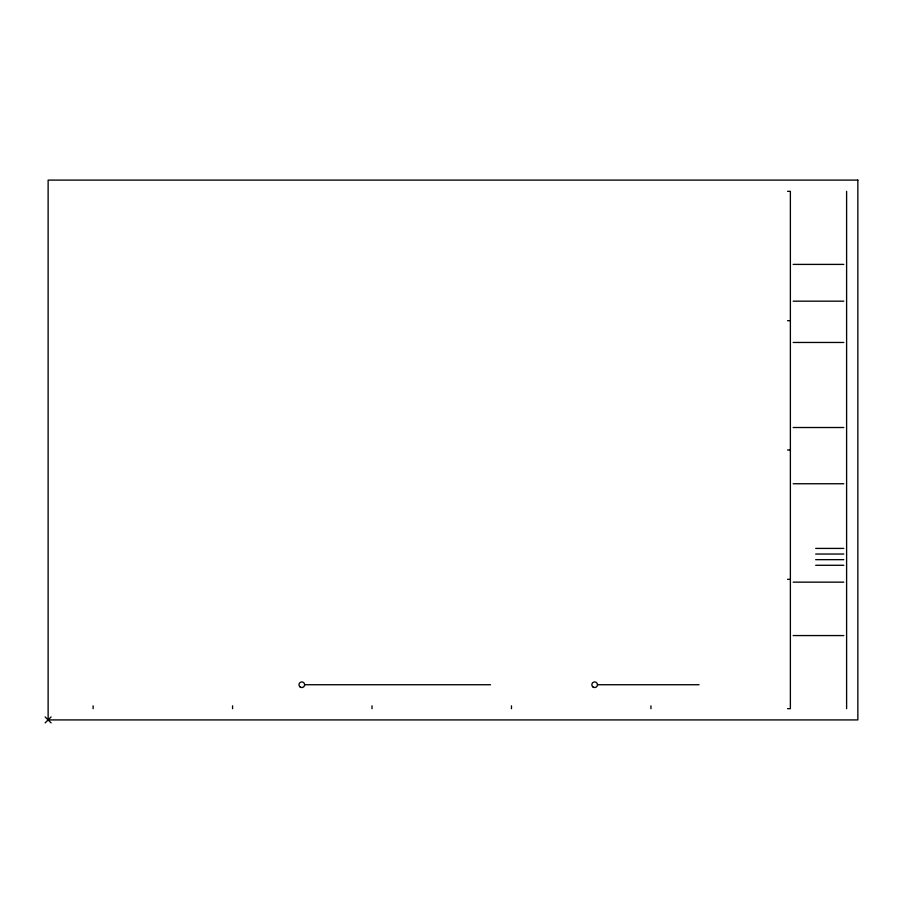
<?xml version="1.0" encoding="UTF-8"?>
<svg xmlns="http://www.w3.org/2000/svg" width="903" height="903" viewBox="0 0 903 903"><rect width="100%" height="100%" fill="white"/><g stroke="black" fill="none" stroke-linecap="round" stroke-linejoin="round"><path stroke-width="1.35" d="M45.15 722.897L51.11 716.937M787.563 191.346L790.373 191.346L790.373 708.674L787.563 708.674M793.173 264.398L843.786 264.398M793.184 301.173L843.797 301.173M787.563 320.678L790.373 320.678M793.184 342.463L843.797 342.463M793.184 427.514L843.797 427.514M787.563 450.01L790.373 450.01M793.184 483.748L843.797 483.748M815.68 548.414L843.797 548.414M815.68 554.036L843.797 554.036M815.68 559.657L843.797 559.657M815.68 565.278L843.797 565.278M787.563 579.342L790.373 579.342M793.184 582.153L843.797 582.153M793.184 635.565L843.797 635.565M304.616 684.734L490.51 684.734M597.47 684.734L699.057 684.734M45.15 716.937L51.11 722.897M846.608 191.346L846.608 708.674M650.928 705.853L650.928 708.674M511.47 705.853L511.47 708.674M372.025 705.853L372.025 708.674M232.568 705.853L232.568 708.674M93.122 705.853L93.122 708.674M857.85 180.103L48.13 180.103L48.13 719.917L857.85 719.917L857.85 180.103M593.079 687.059A2.811 2.811 0 0 0 597.459 684.937A2.811 2.811 0 0 0 593.429 682.205A2.811 2.811 0 0 0 593.079 687.059M300.225 687.059A2.811 2.811 0 0 0 304.616 684.937A2.811 2.811 0 0 0 300.586 682.205A2.811 2.811 0 0 0 300.225 687.059"/></g></svg>
